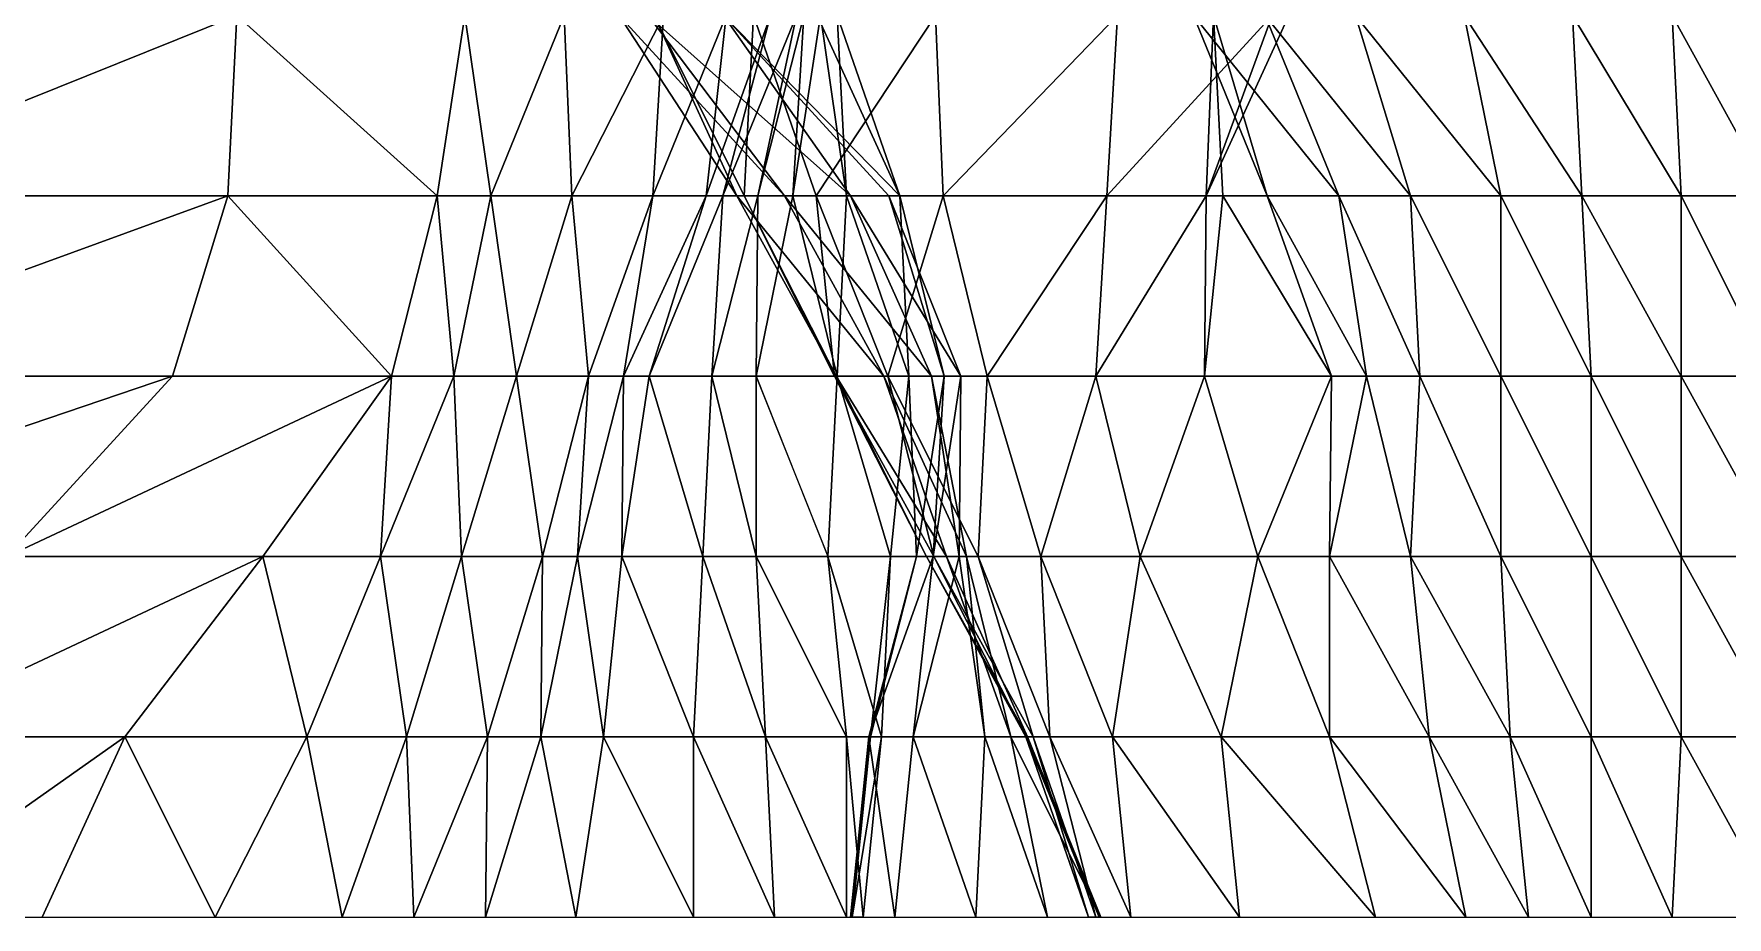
# Model space of a CAD drawing. Header units: metres. Extents: x -137 to 231, y -240 to 234.
# Drawn here: x -44 to 12.3, y -240 to -210.6 of the extents above; entities that cross this region are included whole.
import ezdxf

# ---------------------------------------------------------------- set-up
doc = ezdxf.new("R2010")
doc.units = ezdxf.units.M

msp = doc.modelspace()

# ---------------------------------------------------------------- linework, layer by layer
for points in [[(-52.147964, -216, -194.07513), (-37.533035, -216, -192.5654), (-37.22737, -210, -192.38892), (-37.227272, -209.9999, -192.38881)], [(-52.147964, -216, -194.07513), (-37.22737, -210, -192.38892), (-49.397057, -210, -192.4869), (-49.396957, -209.9999, -192.48679)], [(-37.22737, -210, -192.38892), (-37.533035, -216, -192.5654), (-30.55951, -216, -195.46742), (-30.55941, -215.9999, -195.46732)], [(-37.22737, -210, -192.38892), (-30.55951, -216, -195.46742), (-29.642532, -210, -194.93802), (-29.642433, -209.9999, -194.93791)], [(-29.642532, -210, -194.93802), (-30.55951, -216, -195.46742), (-28.782135, -216, -201.36946), (-28.782036, -215.9999, -201.36935)], [(-29.642532, -210, -194.93802), (-28.782135, -216, -201.36946), (-26.336884, -210, -199.9577), (-26.336784, -209.9999, -199.9576)], [(-26.336884, -210, -199.9577), (-28.782135, -216, -201.36946), (-26.087784, -216, -206.7421), (-26.087685, -215.9999, -206.74199)], [(-26.336884, -210, -199.9577), (-26.087784, -216, -206.7421), (-23.031235, -210, -204.97739), (-23.031136, -209.9999, -204.97728)], [(-23.031235, -210, -204.97739), (-26.087784, -216, -206.7421), (-23.393448, -216, -212.11472), (-23.393349, -215.9999, -212.11461)], [(-19.011993, -216, -271.9389), (-24.513794, -210, -275.11536), (-23.540268, -210, -267.62512), (-23.540169, -209.9999, -267.62503)], [(-20.596832, -216, -279.7821), (-23.347733, -210, -281.37036), (-24.513794, -210, -275.11536), (-24.513695, -209.9999, -275.11526)], [(-20.596832, -216, -279.7821), (-24.513794, -210, -275.11536), (-19.011993, -216, -271.9389), (-19.011894, -215.9999, -271.9388)], [(-16.815842, -216, -263.74277), (-23.540268, -210, -267.62512), (-21.038467, -210, -259.2525), (-21.038368, -209.9999, -259.2524)], [(-19.011993, -216, -271.9389), (-23.540268, -210, -267.62512), (-16.815842, -216, -263.74277), (-16.815742, -215.9999, -263.74268)], [(-23.031235, -210, -204.97739), (-23.393448, -216, -212.11472), (-20.948196, -210, -210.70294), (-20.948097, -209.9999, -210.70284)], [(-20.948196, -210, -210.70294), (-23.393448, -216, -212.11472), (-21.616074, -216, -218.01675), (-21.615974, -215.9999, -218.01665)], [(-23.347733, -210, -281.37036), (-20.347733, -216, -286.5665), (-20.042084, -210, -286.39), (-20.041985, -209.9999, -286.38992)], [(-23.347733, -210, -281.37036), (-20.596832, -216, -279.7821), (-20.347733, -216, -286.5665), (-20.347633, -215.9999, -286.5664)], [(-20.948196, -210, -210.70294), (-21.616074, -216, -218.01675), (-19.476486, -210, -216.78146), (-19.476387, -209.9999, -216.78136)], [(-19.476486, -210, -216.78146), (-21.616074, -216, -218.01675), (-21.061325, -216, -224.62466), (-21.061226, -215.9999, -224.62456)], [(-19.476486, -210, -216.78146), (-21.061325, -216, -224.62466), (-18.616074, -210, -223.2129), (-18.615974, -209.9999, -223.2128)], [(-18.616074, -210, -223.2129), (-21.061325, -216, -224.62466), (-19.895248, -216, -230.87965), (-19.89515, -215.9999, -230.87955)], [(-15.174438, -216, -248.93869), (-15.536652, -216, -256.07602), (-21.038467, -210, -259.2525), (-21.038368, -209.9999, -259.2524)], [(-15.174438, -216, -248.93869), (-21.038467, -210, -259.2525), (-17.925339, -210, -250.52693), (-17.92524, -209.9999, -250.52682)], [(-16.815842, -216, -263.74277), (-21.038467, -210, -259.2525), (-15.536652, -216, -256.07602), (-15.536551, -215.9999, -256.07593)], [(-20.042084, -210, -286.39), (-20.347733, -216, -286.5665), (-17.959045, -216, -292.1156), (-17.958946, -215.9999, -292.1155)], [(-20.042084, -210, -286.39), (-17.959045, -216, -292.1156), (-13.985519, -210, -289.82147), (-13.985419, -209.9999, -289.82138)], [(-18.616074, -210, -223.2129), (-19.895248, -216, -230.87965), (-18.366974, -210, -229.9973), (-18.366875, -209.9999, -229.9972)], [(-18.366974, -210, -229.9973), (-19.895248, -216, -230.87965), (-18.729202, -216, -237.13463), (-18.729103, -215.9999, -237.13452)], [(-18.366974, -210, -229.9973), (-18.729202, -216, -237.13463), (-17.812225, -210, -236.60521), (-17.812126, -209.9999, -236.6051)], [(-17.812225, -210, -236.60521), (-18.729202, -216, -237.13463), (-16.951813, -216, -243.03665), (-16.951714, -215.9999, -243.03654)], [(-13.985519, -210, -289.82147), (-17.959045, -216, -292.1156), (-13.736435, -216, -296.60587), (-13.736335, -215.9999, -296.60577)], [(-17.257477, -210, -243.21313), (-15.174438, -216, -248.93869), (-17.925339, -210, -250.52693), (-17.92524, -209.9999, -250.52682)], [(-17.812225, -210, -236.60521), (-16.951813, -216, -243.03665), (-17.257477, -210, -243.21313), (-17.257378, -209.9999, -243.21303)], [(-17.257477, -210, -243.21313), (-16.951813, -216, -243.03665), (-15.174438, -216, -248.93869), (-15.174338, -215.9999, -248.93858)], [(-13.985519, -210, -289.82147), (-13.736435, -216, -296.60587), (-7.928955, -210, -293.25293), (-7.928855, -209.9999, -293.25284)], [(-7.928955, -210, -293.25293), (-13.736435, -216, -296.60587), (-8.291183, -216, -300.39026), (-8.291083, -215.9999, -300.39017)], [(-7.928955, -210, -293.25293), (-8.291183, -216, -300.39026), (-2.789368, -210, -297.2138), (-2.789268, -209.9999, -297.2137)], [(-2.789368, -210, -297.2138), (-8.291183, -216, -300.39026), (-4.985519, -216, -305.40994), (-4.985419, -215.9999, -305.40985)], [(-4.736435, -210, -312.19434), (-2.959045, -216, -318.09637), (-5.404297, -210, -319.50812), (-5.404197, -209.9999, -319.50803)], [(-5.404297, -210, -319.50812), (-0.570358, -216, -323.64545), (-3.01561, -210, -325.05722), (-3.01551, -209.9999, -325.05713)], [(-5.404297, -210, -319.50812), (-2.959045, -216, -318.09637), (-0.570358, -216, -323.64545), (-0.570258, -215.9999, -323.64536)], [(-2.789368, -210, -297.2138), (-4.985519, -216, -305.40994), (-2.234619, -210, -303.82172), (-2.234519, -209.9999, -303.82162)], [(-4.985519, -216, -305.40994), (-4.430771, -216, -312.01785), (-4.736435, -210, -312.19434), (-4.736335, -209.9999, -312.19424)], [(-4.985519, -216, -305.40994), (-4.736435, -210, -312.19434), (-2.234619, -210, -303.82172), (-2.234519, -209.9999, -303.82162)], [(-4.736435, -210, -312.19434), (-4.430771, -216, -312.01785), (-2.959045, -216, -318.09637), (-2.958946, -215.9999, -318.09628)], [(-3.01561, -210, -325.05722), (1.818329, -216, -329.19458), (-0.01561, -210, -330.2534), (-0.01551, -209.9999, -330.2533)], [(-3.01561, -210, -325.05722), (-0.570358, -216, -323.64545), (1.818329, -216, -329.19458), (1.818429, -215.9999, -329.1945)], [(-0.01561, -210, -330.2534), (4.818329, -216, -334.39072), (3.595703, -210, -335.0966), (3.595803, -209.9999, -335.0965)], [(-0.01561, -210, -330.2534), (1.818329, -216, -329.19458), (4.818329, -216, -334.39072), (4.818429, -215.9999, -334.39062)], [(3.595703, -210, -335.0966), (7.512665, -216, -339.76334), (7.207001, -210, -339.93982), (7.207101, -209.9999, -339.93973)], [(3.595703, -210, -335.0966), (4.818329, -216, -334.39072), (7.512665, -216, -339.76334), (7.512765, -215.9999, -339.76324)], [(7.207001, -210, -339.93982), (10.818314, -216, -344.78302), (10.512665, -210, -344.95947), (10.512765, -209.9999, -344.95938)], [(7.207001, -210, -339.93982), (7.512665, -216, -339.76334), (10.818314, -216, -344.78302), (10.818414, -215.9999, -344.78293)], [(10.512665, -210, -344.95947), (13.818314, -216, -349.9792), (13.512665, -210, -350.15564), (13.512765, -209.9999, -350.15555)], [(10.512665, -210, -344.95947), (10.818314, -216, -344.78302), (13.818314, -216, -349.9792), (13.818414, -215.9999, -349.9791)], [(-53.981903, -222, -195.13394), (-39.366974, -222, -193.62422), (-37.533035, -216, -192.5654), (-37.532936, -215.9999, -192.56529)], [(-53.981903, -222, -195.13394), (-37.533035, -216, -192.5654), (-52.147964, -216, -194.07513), (-52.147865, -215.9999, -194.07503)], [(-37.533035, -216, -192.5654), (-39.366974, -222, -193.62422), (-32.087784, -222, -196.34978), (-32.087685, -221.9999, -196.34967)], [(-37.533035, -216, -192.5654), (-32.087784, -222, -196.34978), (-30.55951, -216, -195.46742), (-30.55941, -215.9999, -195.46732)], [(-30.55951, -216, -195.46742), (-32.087784, -222, -196.34978), (-30.00476, -222, -202.07535), (-30.004662, -221.9999, -202.07524)], [(-30.55951, -216, -195.46742), (-30.00476, -222, -202.07535), (-28.782135, -216, -201.36946), (-28.782036, -215.9999, -201.36935)], [(-28.782135, -216, -201.36946), (-30.00476, -222, -202.07535), (-27.921722, -222, -207.80092), (-27.921623, -221.9999, -207.80081)], [(-28.782135, -216, -201.36946), (-27.921722, -222, -207.80092), (-26.087784, -216, -206.7421), (-26.087685, -215.9999, -206.74199)], [(-26.087784, -216, -206.7421), (-27.921722, -222, -207.80092), (-25.533035, -222, -213.35), (-25.532936, -221.9999, -213.3499)], [(-26.087784, -216, -206.7421), (-25.533035, -222, -213.35), (-23.393448, -216, -212.11472), (-23.393349, -215.9999, -212.11461)], [(-23.393448, -216, -212.11472), (-25.533035, -222, -213.35), (-24.366974, -222, -219.60498), (-24.366875, -221.9999, -219.60487)], [(-23.393448, -216, -212.11472), (-24.366974, -222, -219.60498), (-21.616074, -216, -218.01675), (-21.615974, -215.9999, -218.01665)], [(-21.616074, -216, -218.01675), (-24.366974, -222, -219.60498), (-23.506577, -222, -226.03644), (-23.506477, -221.9999, -226.03633)], [(-21.616074, -216, -218.01675), (-23.506577, -222, -226.03644), (-21.061325, -216, -224.62466), (-21.061226, -215.9999, -224.62456)], [(-21.061325, -216, -224.62466), (-23.506577, -222, -226.03644), (-21.423523, -222, -231.762), (-21.423424, -221.9999, -231.76189)], [(-21.061325, -216, -224.62466), (-21.423523, -222, -231.762), (-19.895248, -216, -230.87965), (-19.89515, -215.9999, -230.87955)], [(-19.895248, -216, -230.87965), (-21.423523, -222, -231.762), (-19.951813, -222, -237.8405), (-19.951714, -221.9999, -237.8404)], [(-19.011993, -216, -271.9389), (-15.706345, -222, -276.9586), (-20.596832, -216, -279.7821), (-20.596733, -215.9999, -279.782)], [(-20.596832, -216, -279.7821), (-17.291183, -222, -284.80182), (-20.347733, -216, -286.5665), (-20.347633, -215.9999, -286.5664)], [(-20.596832, -216, -279.7821), (-15.706345, -222, -276.9586), (-17.291183, -222, -284.80182), (-17.291084, -221.9999, -284.80173)], [(-20.347733, -216, -286.5665), (-17.347733, -222, -291.76266), (-17.959045, -216, -292.1156), (-17.958946, -215.9999, -292.1155)], [(-20.347733, -216, -286.5665), (-17.291183, -222, -284.80182), (-17.347733, -222, -291.76266), (-17.347633, -221.9999, -291.76257)], [(-19.895248, -216, -230.87965), (-19.951813, -222, -237.8405), (-18.729202, -216, -237.13463), (-18.729103, -215.9999, -237.13452)], [(-18.729202, -216, -237.13463), (-19.951813, -222, -237.8405), (-17.257477, -222, -243.21313), (-17.257378, -221.9999, -243.21303)], [(-16.815842, -216, -263.74277), (-14.121506, -222, -269.1154), (-19.011993, -216, -271.9389), (-19.011894, -215.9999, -271.9388)], [(-19.011993, -216, -271.9389), (-14.121506, -222, -269.1154), (-15.706345, -222, -276.9586), (-15.706244, -221.9999, -276.9585)], [(-18.729202, -216, -237.13463), (-17.257477, -222, -243.21313), (-16.951813, -216, -243.03665), (-16.951714, -215.9999, -243.03654)], [(-17.959045, -216, -292.1156), (-15.570358, -222, -297.66467), (-13.736435, -216, -296.60587), (-13.736335, -215.9999, -296.60577)], [(-17.959045, -216, -292.1156), (-17.347733, -222, -291.76266), (-15.570358, -222, -297.66467), (-15.570258, -221.9999, -297.66458)], [(-16.951813, -216, -243.03665), (-17.257477, -222, -243.21313), (-14.86879, -222, -248.76222), (-14.86869, -221.9999, -248.76212)], [(-16.951813, -216, -243.03665), (-14.86879, -222, -248.76222), (-15.174438, -216, -248.93869), (-15.174338, -215.9999, -248.93858)], [(-15.536652, -216, -256.07602), (-13.147965, -222, -261.62512), (-16.815842, -216, -263.74277), (-16.815742, -215.9999, -263.74268)], [(-16.815842, -216, -263.74277), (-13.147965, -222, -261.62512), (-14.121506, -222, -269.1154), (-14.121406, -221.9999, -269.1153)], [(-13.736435, -216, -296.60587), (-15.570358, -222, -297.66467), (-12.264709, -222, -302.6844), (-12.264609, -221.9999, -302.6843)], [(-15.174438, -216, -248.93869), (-13.702713, -222, -255.0172), (-15.536652, -216, -256.07602), (-15.536551, -215.9999, -256.07593)], [(-15.536652, -216, -256.07602), (-13.702713, -222, -255.0172), (-13.147965, -222, -261.62512), (-13.147864, -221.9999, -261.62503)], [(-15.174438, -216, -248.93869), (-14.86879, -222, -248.76222), (-13.702713, -222, -255.0172), (-13.702613, -221.9999, -255.01709)], [(-13.736435, -216, -296.60587), (-12.264709, -222, -302.6844), (-8.291183, -216, -300.39026), (-8.291083, -215.9999, -300.39017)], [(-8.291183, -216, -300.39026), (-12.264709, -222, -302.6844), (-8.653397, -222, -307.5276), (-8.653296, -221.9999, -307.5275)], [(-8.291183, -216, -300.39026), (-8.653397, -222, -307.5276), (-4.985519, -216, -305.40994), (-4.985419, -215.9999, -305.40985)], [(-4.985519, -216, -305.40994), (-8.653397, -222, -307.5276), (-5.042084, -222, -312.3708), (-5.041984, -221.9999, -312.3707)], [(-4.985519, -216, -305.40994), (-5.042084, -222, -312.3708), (-4.430771, -216, -312.01785), (-4.430671, -215.9999, -312.01776)], [(-4.430771, -216, -312.01785), (-5.042084, -222, -312.3708), (-0.819458, -222, -316.86108), (-0.819358, -221.9999, -316.861)], [(-4.430771, -216, -312.01785), (-0.819458, -222, -316.86108), (-2.959045, -216, -318.09637), (-2.958946, -215.9999, -318.09628)], [(-2.959045, -216, -318.09637), (0.346603, -222, -323.11603), (-0.570358, -216, -323.64545), (-0.570258, -215.9999, -323.64536)], [(-2.959045, -216, -318.09637), (-0.819458, -222, -316.86108), (0.346603, -222, -323.11603), (0.346703, -221.9999, -323.11594)], [(-0.570358, -216, -323.64545), (2.123978, -222, -329.01807), (1.818329, -216, -329.19458), (1.818429, -215.9999, -329.1945)], [(-0.570358, -216, -323.64545), (0.346603, -222, -323.11603), (2.123978, -222, -329.01807), (2.124078, -221.9999, -329.01797)], [(1.818329, -216, -329.19458), (4.818329, -222, -334.39072), (4.818329, -216, -334.39072), (4.818429, -215.9999, -334.39062)], [(1.818329, -216, -329.19458), (2.123978, -222, -329.01807), (4.818329, -222, -334.39072), (4.818429, -221.9999, -334.39062)], [(4.818329, -216, -334.39072), (7.818314, -222, -339.58685), (7.512665, -216, -339.76334), (7.512765, -215.9999, -339.76324)], [(4.818329, -216, -334.39072), (4.818329, -222, -334.39072), (7.818314, -222, -339.58685), (7.818414, -221.9999, -339.58676)], [(7.512665, -216, -339.76334), (10.818314, -222, -344.78302), (10.818314, -216, -344.78302), (10.818414, -215.9999, -344.78293)], [(7.512665, -216, -339.76334), (7.818314, -222, -339.58685), (10.818314, -222, -344.78302), (10.818414, -221.9999, -344.78293)], [(10.818314, -216, -344.78302), (13.818314, -222, -349.9792), (13.818314, -216, -349.9792), (13.818414, -215.9999, -349.9791)], [(10.818314, -216, -344.78302), (10.818314, -222, -344.78302), (13.818314, -222, -349.9792), (13.818414, -221.9999, -349.9791)], [(-57.038467, -228, -196.89865), (-44.868782, -228, -196.80069), (-39.366974, -222, -193.62422), (-39.366875, -221.9999, -193.62411)], [(-57.038467, -228, -196.89865), (-39.366974, -222, -193.62422), (-53.981903, -222, -195.13394), (-53.981804, -221.9999, -195.13383)], [(-44.868782, -228, -196.80069), (-36.366974, -228, -198.82037), (-32.087784, -222, -196.34978), (-32.087685, -221.9999, -196.34967)], [(-44.868782, -228, -196.80069), (-32.087784, -222, -196.34978), (-39.366974, -222, -193.62422), (-39.366875, -221.9999, -193.62411)], [(-32.087784, -222, -196.34978), (-36.366974, -228, -198.82037), (-32.449997, -228, -203.4871), (-32.449898, -227.9999, -203.487)], [(-32.087784, -222, -196.34978), (-32.449997, -228, -203.4871), (-30.00476, -222, -202.07535), (-30.004662, -221.9999, -202.07524)], [(-30.00476, -222, -202.07535), (-32.449997, -228, -203.4871), (-29.755661, -228, -208.85974), (-29.755562, -227.9999, -208.85963)], [(-30.00476, -222, -202.07535), (-29.755661, -228, -208.85974), (-27.921722, -222, -207.80092), (-27.921623, -221.9999, -207.80081)], [(-27.921722, -222, -207.80092), (-29.755661, -228, -208.85974), (-27.061325, -228, -214.23236), (-27.061226, -227.9999, -214.23225)], [(-27.921722, -222, -207.80092), (-27.061325, -228, -214.23236), (-25.533035, -222, -213.35), (-25.532936, -221.9999, -213.3499)], [(-25.533035, -222, -213.35), (-27.061325, -228, -214.23236), (-25.895248, -228, -220.48734), (-25.89515, -227.9999, -220.48723)], [(-25.533035, -222, -213.35), (-25.895248, -228, -220.48734), (-24.366974, -222, -219.60498), (-24.366875, -221.9999, -219.60487)], [(-24.366974, -222, -219.60498), (-25.895248, -228, -220.48734), (-24.423523, -228, -226.56584), (-24.423424, -227.9999, -226.56573)], [(-24.366974, -222, -219.60498), (-24.423523, -228, -226.56584), (-23.506577, -222, -226.03644), (-23.506477, -221.9999, -226.03633)], [(-23.506577, -222, -226.03644), (-24.423523, -228, -226.56584), (-21.729202, -228, -231.93848), (-21.729103, -227.9999, -231.93837)], [(-23.506577, -222, -226.03644), (-21.729202, -228, -231.93848), (-21.423523, -222, -231.762), (-21.423424, -221.9999, -231.76189)], [(-21.423523, -222, -231.762), (-21.729202, -228, -231.93848), (-19.951813, -228, -237.8405), (-19.951714, -227.9999, -237.8404)], [(-21.423523, -222, -231.762), (-19.951813, -228, -237.8405), (-19.951813, -222, -237.8405), (-19.951714, -221.9999, -237.8404)], [(-19.951813, -222, -237.8405), (-17.563126, -228, -243.3896), (-17.257477, -222, -243.21313), (-17.257378, -221.9999, -243.21303)], [(-19.951813, -222, -237.8405), (-19.951813, -228, -237.8405), (-17.563126, -228, -243.3896), (-17.563026, -227.9999, -243.3895)], [(-17.257477, -222, -243.21313), (-17.563126, -228, -243.3896), (-15.480087, -228, -249.11516), (-15.479987, -227.9999, -249.11505)], [(-17.291183, -222, -284.80182), (-14.291183, -228, -289.99796), (-17.347733, -222, -291.76266), (-17.347633, -221.9999, -291.76257)], [(-17.347733, -222, -291.76266), (-14.042084, -228, -296.78235), (-15.570358, -222, -297.66467), (-15.570258, -221.9999, -297.66458)], [(-17.347733, -222, -291.76266), (-14.291183, -228, -289.99796), (-14.042084, -228, -296.78235), (-14.041984, -227.9999, -296.78226)], [(-15.706345, -222, -276.9586), (-13.623306, -228, -282.68414), (-17.291183, -222, -284.80182), (-17.291084, -221.9999, -284.80173)], [(-17.291183, -222, -284.80182), (-13.623306, -228, -282.68414), (-14.291183, -228, -289.99796), (-14.291083, -227.9999, -289.99786)], [(-17.257477, -222, -243.21313), (-15.480087, -228, -249.11516), (-14.86879, -222, -248.76222), (-14.86869, -221.9999, -248.76212)], [(-14.121506, -222, -269.1154), (-12.955429, -228, -275.37036), (-15.706345, -222, -276.9586), (-15.706244, -221.9999, -276.9585)], [(-15.706345, -222, -276.9586), (-12.955429, -228, -275.37036), (-13.623306, -228, -282.68414), (-13.623206, -227.9999, -282.68405)], [(-15.570358, -222, -297.66467), (-12.570358, -228, -302.86084), (-12.264709, -222, -302.6844), (-12.264609, -221.9999, -302.6843)], [(-15.570358, -222, -297.66467), (-14.042084, -228, -296.78235), (-12.570358, -228, -302.86084), (-12.570258, -227.9999, -302.86075)], [(-14.86879, -222, -248.76222), (-15.480087, -228, -249.11516), (-14.61969, -228, -255.5466), (-14.61959, -227.9999, -255.5465)], [(-14.86879, -222, -248.76222), (-14.61969, -228, -255.5466), (-13.702713, -222, -255.0172), (-13.702613, -221.9999, -255.01709)], [(-13.702713, -222, -255.0172), (-14.61969, -228, -255.5466), (-14.064941, -228, -262.15454), (-14.064841, -227.9999, -262.15445)], [(-13.147965, -222, -261.62512), (-13.204529, -228, -268.58597), (-14.121506, -222, -269.1154), (-14.121406, -221.9999, -269.1153)], [(-14.121506, -222, -269.1154), (-13.204529, -228, -268.58597), (-12.955429, -228, -275.37036), (-12.955329, -227.9999, -275.37027)], [(-13.702713, -222, -255.0172), (-14.064941, -228, -262.15454), (-13.147965, -222, -261.62512), (-13.147864, -221.9999, -261.62503)], [(-13.147965, -222, -261.62512), (-14.064941, -228, -262.15454), (-13.204529, -228, -268.58597), (-13.204429, -227.9999, -268.58588)], [(-12.264709, -222, -302.6844), (-12.570358, -228, -302.86084), (-10.487335, -228, -308.58643), (-10.487235, -227.9999, -308.58633)], [(-12.264709, -222, -302.6844), (-10.487335, -228, -308.58643), (-8.653397, -222, -307.5276), (-8.653296, -221.9999, -307.5275)], [(-8.653397, -222, -307.5276), (-10.487335, -228, -308.58643), (-7.181671, -228, -313.60608), (-7.181571, -227.9999, -313.606)], [(-8.653397, -222, -307.5276), (-7.181671, -228, -313.60608), (-5.042084, -222, -312.3708), (-5.041984, -221.9999, -312.3707)], [(-5.042084, -222, -312.3708), (-7.181671, -228, -313.60608), (-3.264709, -228, -318.27283), (-3.26461, -227.9999, -318.27274)], [(-5.042084, -222, -312.3708), (-3.264709, -228, -318.27283), (-0.819458, -222, -316.86108), (-0.819358, -221.9999, -316.861)], [(-0.819458, -222, -316.86108), (-3.264709, -228, -318.27283), (-0.876022, -228, -323.8219), (-0.875922, -227.9999, -323.8218)], [(-0.819458, -222, -316.86108), (-0.876022, -228, -323.8219), (0.346603, -222, -323.11603), (0.346703, -221.9999, -323.11594)], [(0.346603, -222, -323.11603), (-0.876022, -228, -323.8219), (1.818329, -228, -329.19458), (1.818429, -227.9999, -329.1945)], [(0.346603, -222, -323.11603), (1.818329, -228, -329.19458), (2.123978, -222, -329.01807), (2.124078, -221.9999, -329.01797)], [(2.123978, -222, -329.01807), (1.818329, -228, -329.19458), (4.818329, -228, -334.39072), (4.818429, -227.9999, -334.39062)], [(2.123978, -222, -329.01807), (4.818329, -228, -334.39072), (4.818329, -222, -334.39072), (4.818429, -221.9999, -334.39062)], [(4.818329, -222, -334.39072), (7.818314, -228, -339.58685), (7.818314, -222, -339.58685), (7.818414, -221.9999, -339.58676)], [(4.818329, -222, -334.39072), (4.818329, -228, -334.39072), (7.818314, -228, -339.58685), (7.818414, -227.9999, -339.58676)], [(7.818314, -222, -339.58685), (10.818314, -228, -344.78302), (10.818314, -222, -344.78302), (10.818414, -221.9999, -344.78293)], [(7.818314, -222, -339.58685), (7.818314, -228, -339.58685), (10.818314, -228, -344.78302), (10.818414, -227.9999, -344.78293)], [(10.818314, -222, -344.78302), (14.123978, -228, -349.80267), (13.818314, -222, -349.9792), (13.818414, -221.9999, -349.9791)], [(10.818314, -222, -344.78302), (10.818314, -228, -344.78302), (14.123978, -228, -349.80267), (14.124078, -227.9999, -349.80258)], [(-49.147964, -234, -199.27127), (-40.951813, -234, -201.46742), (-36.366974, -228, -198.82037), (-36.366875, -227.9999, -198.82027)], [(-49.147964, -234, -199.27127), (-36.366974, -228, -198.82037), (-44.868782, -228, -196.80069), (-44.868683, -227.9999, -196.80058)], [(-36.366974, -228, -198.82037), (-40.951813, -234, -201.46742), (-34.89525, -234, -204.89888), (-34.89515, -233.9999, -204.89877)], [(-36.366974, -228, -198.82037), (-34.89525, -234, -204.89888), (-32.449997, -228, -203.4871), (-32.449898, -227.9999, -203.487)], [(-32.449997, -228, -203.4871), (-34.89525, -234, -204.89888), (-31.5896, -234, -209.91856), (-31.5895, -233.9999, -209.91846)], [(-32.449997, -228, -203.4871), (-31.5896, -234, -209.91856), (-29.755661, -228, -208.85974), (-29.755562, -227.9999, -208.85963)], [(-29.755661, -228, -208.85974), (-31.5896, -234, -209.91856), (-28.895248, -234, -215.29118), (-28.89515, -233.9999, -215.29108)], [(-29.755661, -228, -208.85974), (-28.895248, -234, -215.29118), (-27.061325, -228, -214.23236), (-27.061226, -227.9999, -214.23225)], [(-27.061325, -228, -214.23236), (-28.895248, -234, -215.29118), (-27.117874, -234, -221.19322), (-27.117775, -233.9999, -221.19312)], [(-27.061325, -228, -214.23236), (-27.117874, -234, -221.19322), (-25.895248, -228, -220.48734), (-25.89515, -227.9999, -220.48723)], [(-25.895248, -228, -220.48734), (-27.117874, -234, -221.19322), (-25.034851, -234, -226.9188), (-25.034752, -233.9999, -226.91869)], [(-25.895248, -228, -220.48734), (-25.034851, -234, -226.9188), (-24.423523, -228, -226.56584), (-24.423424, -227.9999, -226.56573)], [(-24.423523, -228, -226.56584), (-25.034851, -234, -226.9188), (-22.034851, -234, -232.11494), (-22.034752, -233.9999, -232.11484)], [(-24.423523, -228, -226.56584), (-22.034851, -234, -232.11494), (-21.729202, -228, -231.93848), (-21.729103, -227.9999, -231.93837)], [(-21.729202, -228, -231.93848), (-22.034851, -234, -232.11494), (-19.646164, -234, -237.66403), (-19.646065, -233.9999, -237.66393)], [(-21.729202, -228, -231.93848), (-19.646164, -234, -237.66403), (-19.951813, -228, -237.8405), (-19.951714, -227.9999, -237.8404)], [(-19.951813, -228, -237.8405), (-16.951813, -234, -243.03665), (-17.563126, -228, -243.3896), (-17.563026, -227.9999, -243.3895)], [(-19.951813, -228, -237.8405), (-19.646164, -234, -237.66403), (-16.951813, -234, -243.03665), (-16.951714, -233.9999, -243.03654)], [(-17.563126, -228, -243.3896), (-15.785751, -234, -249.29163), (-15.480087, -228, -249.11516), (-15.479987, -227.9999, -249.11505)], [(-17.563126, -228, -243.3896), (-16.951813, -234, -243.03665), (-15.785751, -234, -249.29163), (-15.785651, -233.9999, -249.29152)], [(-14.61969, -228, -255.5466), (-16.204529, -234, -263.38983), (-14.064941, -228, -262.15454), (-14.064841, -227.9999, -262.15445)], [(-14.61969, -228, -255.5466), (-16.147964, -234, -256.42896), (-16.204529, -234, -263.38983), (-16.20443, -233.9999, -263.38974)], [(-14.064941, -228, -262.15454), (-16.204529, -234, -263.38983), (-14.732803, -234, -269.46832), (-14.732703, -233.9999, -269.46823)], [(-15.480087, -228, -249.11516), (-16.147964, -234, -256.42896), (-14.61969, -228, -255.5466), (-14.61959, -227.9999, -255.5465)], [(-15.480087, -228, -249.11516), (-15.785751, -234, -249.29163), (-16.147964, -234, -256.42896), (-16.147865, -233.9999, -256.42886)], [(-14.064941, -228, -262.15454), (-14.732803, -234, -269.46832), (-13.204529, -228, -268.58597), (-13.204429, -227.9999, -268.58588)], [(-13.204529, -228, -268.58597), (-14.732803, -234, -269.46832), (-12.344116, -234, -275.0174), (-12.344016, -233.9999, -275.0173)], [(-13.623306, -228, -282.68414), (-10.928955, -234, -288.05676), (-14.291183, -228, -289.99796), (-14.291083, -227.9999, -289.99786)], [(-14.291183, -228, -289.99796), (-10.985519, -234, -295.01764), (-14.042084, -228, -296.78235), (-14.041984, -227.9999, -296.78226)], [(-14.291183, -228, -289.99796), (-10.928955, -234, -288.05676), (-10.985519, -234, -295.01764), (-10.985419, -233.9999, -295.01755)], [(-14.042084, -228, -296.78235), (-10.736435, -234, -301.802), (-12.570358, -228, -302.86084), (-12.570258, -227.9999, -302.86075)], [(-14.042084, -228, -296.78235), (-10.985519, -234, -295.01764), (-10.736435, -234, -301.802), (-10.736335, -233.9999, -301.8019)], [(-12.955429, -228, -275.37036), (-11.483719, -234, -281.44885), (-13.623306, -228, -282.68414), (-13.623206, -227.9999, -282.68405)], [(-13.623306, -228, -282.68414), (-11.483719, -234, -281.44885), (-10.928955, -234, -288.05676), (-10.928855, -233.9999, -288.05667)], [(-13.204529, -228, -268.58597), (-12.344116, -234, -275.0174), (-12.955429, -228, -275.37036), (-12.955329, -227.9999, -275.37027)], [(-12.955429, -228, -275.37036), (-12.344116, -234, -275.0174), (-11.483719, -234, -281.44885), (-11.483619, -233.9999, -281.44876)], [(-12.570358, -228, -302.86084), (-10.181671, -234, -308.40994), (-10.487335, -228, -308.58643), (-10.487235, -227.9999, -308.58633)], [(-12.570358, -228, -302.86084), (-10.736435, -234, -301.802), (-10.181671, -234, -308.40994), (-10.181571, -233.9999, -308.40985)], [(-10.487335, -228, -308.58643), (-8.098648, -234, -314.1355), (-7.181671, -228, -313.60608), (-7.181571, -227.9999, -313.606)], [(-10.487335, -228, -308.58643), (-10.181671, -234, -308.40994), (-8.098648, -234, -314.1355), (-8.098548, -233.9999, -314.1354)], [(-7.181671, -228, -313.60608), (-8.098648, -234, -314.1355), (-4.487335, -234, -318.9787), (-4.487235, -233.9999, -318.9786)], [(-7.181671, -228, -313.60608), (-4.487335, -234, -318.9787), (-3.264709, -228, -318.27283), (-3.26461, -227.9999, -318.27274)], [(-3.264709, -228, -318.27283), (-4.487335, -234, -318.9787), (-0.876022, -234, -323.8219), (-0.875922, -233.9999, -323.8218)], [(-3.264709, -228, -318.27283), (-0.876022, -234, -323.8219), (-0.876022, -228, -323.8219), (-0.875922, -227.9999, -323.8218)], [(-0.876022, -228, -323.8219), (2.429642, -234, -328.8416), (1.818329, -228, -329.19458), (1.818429, -227.9999, -329.1945)], [(-0.876022, -228, -323.8219), (-0.876022, -234, -323.8219), (2.429642, -234, -328.8416), (2.429742, -233.9999, -328.84152)], [(1.818329, -228, -329.19458), (5.123978, -234, -334.21423), (4.818329, -228, -334.39072), (4.818429, -227.9999, -334.39062)], [(1.818329, -228, -329.19458), (2.429642, -234, -328.8416), (5.123978, -234, -334.21423), (5.124078, -233.9999, -334.21414)], [(4.818329, -228, -334.39072), (7.818314, -234, -339.58685), (7.818314, -228, -339.58685), (7.818414, -227.9999, -339.58676)], [(4.818329, -228, -334.39072), (5.123978, -234, -334.21423), (7.818314, -234, -339.58685), (7.818414, -233.9999, -339.58676)], [(7.818314, -228, -339.58685), (10.818314, -234, -344.78302), (10.818314, -228, -344.78302), (10.818414, -227.9999, -344.78293)], [(7.818314, -228, -339.58685), (7.818314, -234, -339.58685), (10.818314, -234, -344.78302), (10.818414, -233.9999, -344.78293)], [(10.818314, -228, -344.78302), (14.123978, -234, -349.80267), (14.123978, -228, -349.80267), (14.124078, -227.9999, -349.80258)], [(10.818314, -228, -344.78302), (10.818314, -234, -344.78302), (14.123978, -234, -349.80267), (14.124078, -233.9999, -349.80258)], [(-49.453613, -240, -199.44775), (-43.702713, -240, -203.05566), (-40.951813, -234, -201.46742), (-40.951714, -233.9999, -201.46732)], [(-49.453613, -240, -199.44775), (-40.951813, -234, -201.46742), (-49.147964, -234, -199.27127), (-49.147865, -233.9999, -199.27116)], [(-40.951813, -234, -201.46742), (-43.702713, -240, -203.05566), (-37.951813, -240, -206.66357), (-37.951714, -239.9999, -206.66347)], [(-40.951813, -234, -201.46742), (-37.951813, -240, -206.66357), (-34.89525, -234, -204.89888), (-34.89515, -233.9999, -204.89877)], [(-34.89525, -234, -204.89888), (-37.951813, -240, -206.66357), (-33.729187, -240, -211.15385), (-33.729088, -239.9999, -211.15375)], [(-34.89525, -234, -204.89888), (-33.729187, -240, -211.15385), (-31.5896, -234, -209.91856), (-31.5895, -233.9999, -209.91846)], [(-31.5896, -234, -209.91856), (-33.729187, -240, -211.15385), (-31.3405, -240, -216.70296), (-31.3404, -239.9999, -216.70285)], [(-31.5896, -234, -209.91856), (-31.3405, -240, -216.70296), (-28.895248, -234, -215.29118), (-28.89515, -233.9999, -215.29108)], [(-28.895248, -234, -215.29118), (-31.3405, -240, -216.70296), (-28.951813, -240, -222.25204), (-28.951714, -239.9999, -222.25194)], [(-28.895248, -234, -215.29118), (-28.951813, -240, -222.25204), (-27.117874, -234, -221.19322), (-27.117775, -233.9999, -221.19312)], [(-27.117874, -234, -221.19322), (-28.951813, -240, -222.25204), (-25.951813, -240, -227.4482), (-25.951714, -239.9999, -227.44809)], [(-27.117874, -234, -221.19322), (-25.951813, -240, -227.4482), (-25.034851, -234, -226.9188), (-25.034752, -233.9999, -226.91869)], [(-25.034851, -234, -226.9188), (-25.951813, -240, -227.4482), (-22.034851, -240, -232.11494), (-22.034752, -239.9999, -232.11484)], [(-25.034851, -234, -226.9188), (-22.034851, -240, -232.11494), (-22.034851, -234, -232.11494), (-22.034752, -233.9999, -232.11484)], [(-22.034851, -234, -232.11494), (-19.3405, -240, -237.48756), (-19.646164, -234, -237.66403), (-19.646065, -233.9999, -237.66393)], [(-22.034851, -234, -232.11494), (-22.034851, -240, -232.11494), (-19.3405, -240, -237.48756), (-19.3404, -239.9999, -237.48746)], [(-19.646164, -234, -237.66403), (-16.951813, -240, -243.03665), (-16.951813, -234, -243.03665), (-16.951714, -233.9999, -243.03654)], [(-19.646164, -234, -237.66403), (-19.3405, -240, -237.48756), (-16.951813, -240, -243.03665), (-16.951714, -239.9999, -243.03654)], [(-16.951813, -234, -243.03665), (-16.397064, -240, -249.64458), (-15.785751, -234, -249.29163), (-15.785651, -233.9999, -249.29152)], [(-16.951813, -234, -243.03665), (-16.951813, -240, -243.03665), (-16.397064, -240, -249.64458), (-16.396965, -239.9999, -249.64447)], [(-16.147964, -234, -256.42896), (-16.815842, -240, -263.74277), (-16.204529, -234, -263.38983), (-16.20443, -233.9999, -263.38974)], [(-16.147964, -234, -256.42896), (-16.759277, -240, -256.78192), (-16.815842, -240, -263.74277), (-16.815742, -239.9999, -263.74268)], [(-16.204529, -234, -263.38983), (-16.815842, -240, -263.74277), (-15.344116, -240, -269.82126), (-15.344016, -239.9999, -269.82117)], [(-15.785751, -234, -249.29163), (-16.759277, -240, -256.78192), (-16.147964, -234, -256.42896), (-16.147865, -233.9999, -256.42886)], [(-15.785751, -234, -249.29163), (-16.397064, -240, -249.64458), (-16.759277, -240, -256.78192), (-16.759178, -239.9999, -256.78183)], [(-16.204529, -234, -263.38983), (-15.344116, -240, -269.82126), (-14.732803, -234, -269.46832), (-14.732703, -233.9999, -269.46823)], [(-14.732803, -234, -269.46832), (-15.344116, -240, -269.82126), (-12.64978, -240, -275.19388), (-12.64968, -239.9999, -275.1938)], [(-14.732803, -234, -269.46832), (-12.64978, -240, -275.19388), (-12.344116, -234, -275.0174), (-12.344016, -233.9999, -275.0173)], [(-12.344116, -234, -275.0174), (-12.64978, -240, -275.19388), (-10.261093, -240, -280.74298), (-10.260993, -239.9999, -280.7429)], [(-12.344116, -234, -275.0174), (-10.261093, -240, -280.74298), (-11.483719, -234, -281.44885), (-11.483619, -233.9999, -281.44876)], [(-11.483719, -234, -281.44885), (-8.483719, -240, -286.64502), (-10.928955, -234, -288.05676), (-10.928855, -233.9999, -288.05667)], [(-11.483719, -234, -281.44885), (-10.261093, -240, -280.74298), (-8.483719, -240, -286.64502), (-8.483619, -239.9999, -286.64493)], [(-10.928955, -234, -288.05676), (-8.540268, -240, -293.60587), (-10.985519, -234, -295.01764), (-10.985419, -233.9999, -295.01755)], [(-10.985519, -234, -295.01764), (-8.902481, -240, -300.7432), (-10.736435, -234, -301.802), (-10.736335, -233.9999, -301.8019)], [(-10.985519, -234, -295.01764), (-8.540268, -240, -293.60587), (-8.902481, -240, -300.7432), (-8.902381, -239.9999, -300.7431)], [(-10.928955, -234, -288.05676), (-8.483719, -240, -286.64502), (-8.540268, -240, -293.60587), (-8.540168, -239.9999, -293.60577)], [(-10.736435, -234, -301.802), (-8.653397, -240, -307.5276), (-10.181671, -234, -308.40994), (-10.181571, -233.9999, -308.40985)], [(-10.736435, -234, -301.802), (-8.902481, -240, -300.7432), (-8.653397, -240, -307.5276), (-8.653296, -239.9999, -307.5275)], [(-10.181671, -234, -308.40994), (-7.487335, -240, -313.78256), (-8.098648, -234, -314.1355), (-8.098548, -233.9999, -314.1354)], [(-10.181671, -234, -308.40994), (-8.653397, -240, -307.5276), (-7.487335, -240, -313.78256), (-7.487235, -239.9999, -313.78247)], [(-8.098648, -234, -314.1355), (-3.876022, -240, -318.62576), (-4.487335, -234, -318.9787), (-4.487235, -233.9999, -318.9786)], [(-8.098648, -234, -314.1355), (-7.487335, -240, -313.78256), (-3.876022, -240, -318.62576), (-3.875922, -239.9999, -318.62567)], [(-4.487335, -234, -318.9787), (0.652267, -240, -322.93958), (-0.876022, -234, -323.8219), (-0.875922, -233.9999, -323.8218)], [(-4.487335, -234, -318.9787), (-3.876022, -240, -318.62576), (0.652267, -240, -322.93958), (0.652367, -239.9999, -322.93948)], [(-0.876022, -234, -323.8219), (3.652267, -240, -328.13574), (2.429642, -234, -328.8416), (2.429742, -233.9999, -328.84152)], [(-0.876022, -234, -323.8219), (0.652267, -240, -322.93958), (3.652267, -240, -328.13574), (3.652367, -239.9999, -328.13565)], [(2.429642, -234, -328.8416), (5.73529, -240, -333.8613), (5.123978, -234, -334.21423), (5.124078, -233.9999, -334.21414)], [(2.429642, -234, -328.8416), (3.652267, -240, -328.13574), (5.73529, -240, -333.8613), (5.735391, -239.9999, -333.8612)], [(5.123978, -234, -334.21423), (7.818314, -240, -339.58685), (7.818314, -234, -339.58685), (7.818414, -233.9999, -339.58676)], [(5.123978, -234, -334.21423), (5.73529, -240, -333.8613), (7.818314, -240, -339.58685), (7.818414, -239.9999, -339.58676)], [(7.818314, -234, -339.58685), (10.512665, -240, -344.95947), (10.818314, -234, -344.78302), (10.818414, -233.9999, -344.78293)], [(7.818314, -234, -339.58685), (7.818314, -240, -339.58685), (10.512665, -240, -344.95947), (10.512765, -239.9999, -344.95938)], [(10.818314, -234, -344.78302), (10.512665, -240, -344.95947), (14.123978, -240, -349.80267), (14.124078, -239.9999, -349.80258)], [(10.818314, -234, -344.78302), (14.123978, -240, -349.80267), (14.123978, -234, -349.80267), (14.124078, -233.9999, -349.80258)]]:
    msp.add_3dface(points)

doc.saveas('drawing.dxf')
